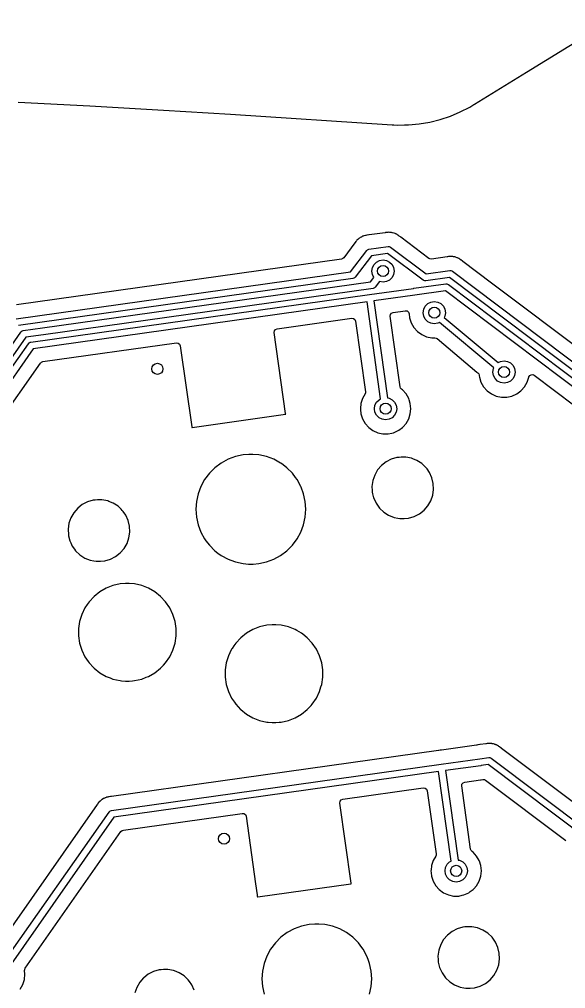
# Model space of a CAD drawing. Extents: x 1.95 to 9.87, y -5.96 to -1.39.
# Drawn here: x 7.368 to 8.139, y -3.311 to -1.943 of the extents above; entities that cross this region are included whole.
import ezdxf

# ---------------------------------------------------------------- set-up
doc = ezdxf.new("R2010")
doc.units = 0
doc.header["$MEASUREMENT"] = 0
doc.layers.add('BLACK', color=7, linetype='CONTINUOUS')

msp = doc.modelspace()

# ---------------------------------------------------------------- linework, layer by layer
at = {"layer": 'BLACK', "linetype": 'CONTINUOUS'}
for p, q in [((8.08372, -2.01771), (8.20463, -1.94329)), ((8.01004, -2.06306), (8.08372, -2.01771)), ((7.36601, -2.05992), (7.46718, -2.06531)), ((7.46718, -2.06531), (7.4672, -2.06531)), ((7.4672, -2.06531), (7.5713, -2.07158)), ((8.00352, -2.06707), (8.00939, -2.06346)), ((8.00939, -2.06346), (8.00941, -2.06345)), ((8.00941, -2.06345), (8.00997, -2.0631)), ((8.00997, -2.0631), (8.00998, -2.0631)), ((8.00998, -2.0631), (8.00999, -2.06309)), ((8.00999, -2.06309), (8.01004, -2.06306)), ((7.5713, -2.07158), (7.6656, -2.07728)), ((7.6656, -2.07728), (7.66561, -2.07728)), ((7.66561, -2.07728), (7.66561, -2.07728)), ((7.66561, -2.07728), (7.89413, -2.09191)), ((7.97606, -2.07987), (7.99004, -2.074)), ((7.99004, -2.074), (8.00352, -2.06707)), ((7.89413, -2.09191), (7.89419, -2.09191)), ((7.89419, -2.09191), (7.89419, -2.09191)), ((7.89419, -2.09191), (7.89421, -2.09191)), ((7.89421, -2.09191), (7.89423, -2.09191)), ((7.89423, -2.09191), (7.89517, -2.09198)), ((7.89517, -2.09198), (7.89521, -2.09197)), ((7.89521, -2.09197), (7.89631, -2.09204)), ((7.89631, -2.09204), (7.89632, -2.09204)), ((7.89632, -2.09204), (7.90177, -2.09239)), ((7.90177, -2.09239), (7.91124, -2.09227)), ((7.90177, -2.09239), (7.90177, -2.09239)), ((7.90177, -2.09239), (7.90177, -2.09239)), ((7.91124, -2.09227), (7.91693, -2.09219)), ((7.91693, -2.09219), (7.93202, -2.09083)), ((7.93202, -2.09083), (7.94697, -2.08831)), ((7.94697, -2.08831), (7.96168, -2.08465)), ((7.96168, -2.08465), (7.97606, -2.07987)), ((7.8425, -2.2568), (7.8416, -2.25827)), ((7.84306, -2.25626), (7.8425, -2.2568)), ((7.84357, -2.25568), (7.84306, -2.25626)), ((7.84405, -2.25505), (7.84357, -2.25568)), ((7.84539, -2.25398), (7.84405, -2.25505)), ((7.84574, -2.25368), (7.84539, -2.25398)), ((7.84697, -2.25248), (7.84574, -2.25368)), ((7.84766, -2.25209), (7.84697, -2.25248)), ((7.84829, -2.25166), (7.84766, -2.25209)), ((7.84891, -2.25117), (7.84829, -2.25166)), ((7.85048, -2.25047), (7.84891, -2.25117)), ((7.85089, -2.25026), (7.85048, -2.25047)), ((7.85238, -2.24941), (7.85089, -2.25026)), ((7.85314, -2.2492), (7.85238, -2.24941)), ((7.85238, -2.24941), (7.85238, -2.24941)), ((7.85238, -2.24941), (7.85238, -2.24941)), ((7.85386, -2.24894), (7.85314, -2.2492)), ((7.85458, -2.24862), (7.85386, -2.24894)), ((7.85628, -2.24833), (7.85458, -2.24862)), ((7.85673, -2.24823), (7.85628, -2.24833)), ((7.85688, -2.24819), (7.85673, -2.24823)), ((7.85796, -2.24804), (7.85688, -2.24819)), ((7.85811, -2.24801), (7.85796, -2.24804)), ((7.86083, -2.24754), (7.85811, -2.24801)), ((7.86164, -2.24752), (7.86083, -2.24754)), ((7.88394, -2.24438), (7.86164, -2.24752)), ((7.88439, -2.2443), (7.88394, -2.24438)), ((7.88606, -2.2439), (7.88439, -2.2443)), ((7.88685, -2.24391), (7.88606, -2.2439)), ((7.88762, -2.24387), (7.88685, -2.24391)), ((7.8884, -2.24376), (7.88762, -2.24387)), ((7.89011, -2.24395), (7.8884, -2.24376)), ((7.8884, -2.24376), (7.8884, -2.24376)), ((7.89056, -2.24398), (7.89011, -2.24395)), ((7.89228, -2.24401), (7.89056, -2.24398)), ((7.89304, -2.24422), (7.89228, -2.24401)), ((7.8938, -2.24436), (7.89304, -2.24422)), ((7.89458, -2.24445), (7.8938, -2.24436)), ((7.89619, -2.24506), (7.89458, -2.24445)), ((7.89662, -2.2452), (7.89619, -2.24506)), ((7.89828, -2.24566), (7.89662, -2.2452)), ((7.89897, -2.24605), (7.89828, -2.24566)), ((7.89966, -2.24638), (7.89897, -2.24605)), ((7.9004, -2.24666), (7.89966, -2.24638)), ((7.90103, -2.24711), (7.9004, -2.24666)), ((7.9004, -2.24666), (7.9004, -2.24666)), ((7.9004, -2.24666), (7.9004, -2.24666)), ((7.9018, -2.24765), (7.90103, -2.24711)), ((7.90219, -2.2479), (7.9018, -2.24765)), ((7.90233, -2.24798), (7.90219, -2.2479)), ((7.90319, -2.24863), (7.90233, -2.24798)), ((7.90332, -2.24872), (7.90319, -2.24863)), ((7.90394, -2.24916), (7.90332, -2.24872)), ((7.90557, -2.25031), (7.90394, -2.24916)), ((7.90616, -2.25087), (7.90557, -2.25031)), ((7.94559, -2.28058), (7.90616, -2.25087)), ((7.84134, -2.25865), (7.8255, -2.27967)), ((7.83511, -2.29966), (7.85791, -2.2694)), ((7.8416, -2.25827), (7.84134, -2.25865)), ((7.85791, -2.2694), (7.85853, -2.26878)), ((7.85853, -2.26878), (7.85863, -2.26863)), ((7.85863, -2.26863), (7.85873, -2.26858)), ((7.85873, -2.26858), (7.8589, -2.26841)), ((7.8589, -2.26841), (7.86005, -2.26799)), ((7.86005, -2.26799), (7.86116, -2.26748)), ((7.86116, -2.26748), (7.88806, -2.2637)), ((7.88806, -2.2637), (7.88894, -2.26371)), ((7.88894, -2.26371), (7.88911, -2.26367)), ((7.88911, -2.26367), (7.88921, -2.26371)), ((7.88921, -2.26371), (7.88946, -2.26371)), ((7.88946, -2.26371), (7.89057, -2.26422)), ((7.89057, -2.26422), (7.8917, -2.26465)), ((7.8917, -2.26465), (7.94186, -2.30244)), ((7.82228, -2.28156), (7.36379, -2.346)), ((7.82408, -2.28093), (7.82228, -2.28156)), ((7.8255, -2.27967), (7.82408, -2.28093)), ((7.86454, -2.27695), (7.84174, -2.30721)), ((7.88741, -2.27373), (7.86454, -2.27695)), ((7.87175, -2.28575), (7.87614, -2.28351)), ((7.87614, -2.28351), (7.88101, -2.28274)), ((7.88101, -2.28274), (7.88587, -2.28351)), ((7.88587, -2.28351), (7.89026, -2.28575)), ((7.93757, -2.31153), (7.88741, -2.27373)), ((7.9473, -2.2814), (7.94559, -2.28058)), ((7.9492, -2.28151), (7.9473, -2.2814)), ((7.97133, -2.2784), (7.9492, -2.28151)), ((7.97179, -2.27832), (7.97133, -2.2784)), ((7.97346, -2.27792), (7.97179, -2.27832)), ((7.97425, -2.27793), (7.97346, -2.27792)), ((7.97501, -2.27789), (7.97425, -2.27793)), ((7.97579, -2.27778), (7.97501, -2.27789)), ((7.9775, -2.27797), (7.97579, -2.27778)), ((7.97579, -2.27778), (7.97579, -2.27778)), ((7.97796, -2.278), (7.9775, -2.27797)), ((7.97968, -2.27803), (7.97796, -2.278)), ((7.98044, -2.27824), (7.97968, -2.27803)), ((7.98119, -2.27838), (7.98044, -2.27824)), ((7.98198, -2.27847), (7.98119, -2.27838)), ((7.98219, -2.27855), (7.98198, -2.27847)), ((7.98358, -2.27908), (7.98219, -2.27855)), ((7.98402, -2.27922), (7.98358, -2.27908)), ((7.98568, -2.27968), (7.98402, -2.27922)), ((7.98636, -2.28007), (7.98568, -2.27968)), ((7.98568, -2.27968), (7.98568, -2.27968)), ((7.98705, -2.2804), (7.98636, -2.28007)), ((7.98779, -2.28068), (7.98705, -2.2804)), ((7.9892, -2.28167), (7.98779, -2.28068)), ((7.98959, -2.28192), (7.9892, -2.28167)), ((7.98972, -2.282), (7.98959, -2.28192)), ((7.99059, -2.28265), (7.98972, -2.282)), ((7.99071, -2.28274), (7.99059, -2.28265)), ((7.99297, -2.28433), (7.99071, -2.28274)), ((7.99356, -2.28489), (7.99297, -2.28433)), ((7.86526, -2.29849), (7.86603, -2.29362)), ((7.86603, -2.29362), (7.86827, -2.28923)), ((7.86827, -2.28923), (7.87175, -2.28575)), ((7.89026, -2.28575), (7.89375, -2.28923)), ((7.89375, -2.28923), (7.89598, -2.29362)), ((7.89598, -2.29362), (7.89676, -2.29849)), ((7.94186, -2.30244), (7.97545, -2.29772)), ((7.97545, -2.29772), (7.97633, -2.29772)), ((7.97633, -2.29772), (7.97651, -2.29769)), ((7.97651, -2.29769), (7.97661, -2.29773)), ((7.97661, -2.29773), (7.97685, -2.29773)), ((7.97685, -2.29773), (7.97796, -2.29824)), ((8.03418, -2.3155), (7.99356, -2.28489)), ((7.36335, -2.36596), (7.83511, -2.29966)), ((7.8385, -2.30912), (7.36659, -2.37544)), ((7.83961, -2.30862), (7.8385, -2.30912)), ((7.84075, -2.3082), (7.83961, -2.30862)), ((7.84092, -2.30802), (7.84075, -2.3082)), ((7.84102, -2.30798), (7.84092, -2.30802)), ((7.84112, -2.30783), (7.84102, -2.30798)), ((7.84174, -2.30721), (7.84112, -2.30783)), ((7.86349, -2.31355), (7.86811, -2.30743)), ((7.86603, -2.30335), (7.86526, -2.29849)), ((7.86811, -2.30743), (7.86603, -2.30335)), ((7.89026, -2.31123), (7.88587, -2.31347)), ((7.89375, -2.30774), (7.89026, -2.31123)), ((7.89598, -2.30335), (7.89375, -2.30774)), ((7.89676, -2.29849), (7.89598, -2.30335)), ((7.93871, -2.31196), (7.93757, -2.31153)), ((7.97481, -2.30775), (7.94121, -2.31247)), ((8.16708, -2.45264), (7.97481, -2.30775)), ((7.97796, -2.29824), (7.9791, -2.29866)), ((7.9791, -2.29866), (8.17416, -2.44565)), ((7.40037, -2.37864), (7.86349, -2.31355)), ((7.86688, -2.32301), (7.40174, -2.38839)), ((7.86191, -2.33167), (7.9242, -2.32291)), ((7.86799, -2.32251), (7.86688, -2.32301)), ((7.86913, -2.32209), (7.86799, -2.32251)), ((7.86931, -2.32192), (7.86913, -2.32209)), ((7.86941, -2.32187), (7.86931, -2.32192)), ((7.8695, -2.32172), (7.86941, -2.32187)), ((7.87013, -2.3211), (7.8695, -2.32172)), ((7.87595, -2.31337), (7.87013, -2.3211)), ((7.87614, -2.31347), (7.87595, -2.31337)), ((7.88101, -2.31424), (7.87614, -2.31347)), ((7.88587, -2.31347), (7.88101, -2.31424)), ((7.9242, -2.32291), (7.92451, -2.32277)), ((7.92451, -2.32277), (7.96973, -2.31642)), ((7.93981, -2.31247), (7.93871, -2.31196)), ((7.94006, -2.31247), (7.93981, -2.31247)), ((7.94016, -2.31251), (7.94006, -2.31247)), ((7.94033, -2.31247), (7.94016, -2.31251)), ((7.94121, -2.31247), (7.94033, -2.31247)), ((7.96973, -2.31642), (7.97061, -2.31642)), ((7.97061, -2.31642), (7.97078, -2.31638)), ((7.97078, -2.31638), (7.97088, -2.31642)), ((7.97088, -2.31642), (7.97113, -2.31642)), ((7.97113, -2.31642), (7.97224, -2.31693)), ((7.97224, -2.31693), (7.97338, -2.31736)), ((7.97338, -2.31736), (8.16832, -2.46426)), ((8.17885, -2.42452), (8.03418, -2.3155)), ((7.38363, -2.39888), (7.86191, -2.33167)), ((7.9258, -2.33263), (7.86815, -2.34073)), ((7.9261, -2.33249), (7.9258, -2.33263)), ((7.96908, -2.32645), (7.9261, -2.33249)), ((8.16391, -2.47326), (7.96908, -2.32645)), ((7.8584, -2.3421), (7.38723, -2.40832)), ((7.87763, -2.47888), (7.8584, -2.3421)), ((7.86815, -2.34073), (7.88737, -2.47746)), ((7.93766, -2.35724), (7.93843, -2.35238)), ((7.93843, -2.35238), (7.94067, -2.34799)), ((7.94067, -2.34799), (7.94416, -2.3445)), ((7.94416, -2.3445), (7.94855, -2.34227)), ((7.94855, -2.34227), (7.95341, -2.3415)), ((7.95341, -2.3415), (7.95828, -2.34227)), ((7.95828, -2.34227), (7.96267, -2.3445)), ((7.96267, -2.3445), (7.96615, -2.34799)), ((7.96615, -2.34799), (7.96839, -2.35238)), ((7.96839, -2.35238), (7.96916, -2.35724)), ((7.73155, -2.37982), (7.8368, -2.36503)), ((7.8368, -2.36503), (7.83931, -2.36534)), ((7.83931, -2.36534), (7.84133, -2.36686)), ((7.89109, -2.36233), (7.89139, -2.35982)), ((7.90509, -2.46195), (7.89109, -2.36233)), ((7.89139, -2.35982), (7.89291, -2.35781)), ((7.89291, -2.35781), (7.89524, -2.35682)), ((7.89524, -2.35682), (7.91239, -2.35441)), ((7.91239, -2.35441), (7.91495, -2.35474)), ((7.91495, -2.35474), (7.91698, -2.35633)), ((7.91698, -2.35633), (7.91792, -2.35873)), ((7.91792, -2.35873), (7.91854, -2.36466)), ((7.91854, -2.36466), (7.92085, -2.37174)), ((7.93843, -2.36211), (7.93766, -2.35724)), ((7.94067, -2.3665), (7.93843, -2.36211)), ((7.94416, -2.36998), (7.94067, -2.3665)), ((7.96839, -2.36211), (7.96752, -2.36382)), ((7.96752, -2.36382), (8.04365, -2.4277)), ((7.96916, -2.35724), (7.96839, -2.36211)), ((7.37318, -2.38249), (7.40037, -2.37864)), ((7.40037, -2.37864), (7.40037, -2.37864)), ((7.40037, -2.37864), (7.40037, -2.37864)), ((7.72923, -2.38081), (7.73155, -2.37982)), ((7.84133, -2.36686), (7.84231, -2.36919)), ((7.84231, -2.36919), (7.85632, -2.46883)), ((7.92085, -2.37174), (7.92457, -2.3782)), ((7.92457, -2.3782), (7.92956, -2.38374)), ((7.94855, -2.37222), (7.94416, -2.36998)), ((7.95341, -2.37299), (7.94855, -2.37222)), ((7.95828, -2.37222), (7.95341, -2.37299)), ((7.96073, -2.37097), (7.95828, -2.37222)), ((8.03731, -2.43523), (7.96073, -2.37097)), ((7.24042, -2.56936), (7.36984, -2.38454)), ((7.37667, -2.39193), (7.24732, -2.57667)), ((7.36984, -2.38454), (7.37058, -2.38374)), ((7.37058, -2.38374), (7.37065, -2.38363)), ((7.37065, -2.38363), (7.37071, -2.38361)), ((7.37071, -2.38361), (7.37079, -2.38352)), ((7.37079, -2.38352), (7.372, -2.38302)), ((7.372, -2.38302), (7.37318, -2.38249)), ((7.40174, -2.38839), (7.37667, -2.39193)), ((7.40174, -2.38839), (7.40174, -2.38839)), ((7.7274, -2.38534), (7.72771, -2.38283)), ((7.74347, -2.49966), (7.7274, -2.38534)), ((7.72771, -2.38283), (7.72923, -2.38081)), ((7.92956, -2.38374), (7.93559, -2.38812)), ((7.93559, -2.38812), (7.9424, -2.39115)), ((7.9424, -2.39115), (7.94969, -2.3927)), ((7.94969, -2.3927), (7.94969, -2.3927)), ((7.94969, -2.3927), (7.95419, -2.3927)), ((7.95419, -2.3927), (7.95586, -2.39299)), ((7.95586, -2.39299), (7.95733, -2.39384)), ((7.95733, -2.39384), (8.01352, -2.44099)), ((7.22873, -2.61752), (7.3803, -2.40105)), ((7.3803, -2.40105), (7.38035, -2.401)), ((7.38035, -2.401), (7.3805, -2.40065)), ((7.3805, -2.40065), (7.38086, -2.4004)), ((7.38086, -2.4004), (7.3811, -2.40003)), ((7.3811, -2.40003), (7.38198, -2.39963)), ((7.38198, -2.39963), (7.38278, -2.39908)), ((7.38278, -2.39908), (7.38322, -2.39907)), ((7.38322, -2.39907), (7.38363, -2.39888)), ((7.40056, -2.42634), (7.58929, -2.39982)), ((7.58929, -2.39982), (7.5918, -2.40012)), ((7.5918, -2.40012), (7.59382, -2.40165)), ((7.59382, -2.40165), (7.5948, -2.40397)), ((7.5948, -2.40397), (7.61087, -2.5183)), ((7.38723, -2.40832), (7.2368, -2.62315)), ((7.26017, -2.62412), (7.39724, -2.42838)), ((7.39724, -2.42838), (7.39869, -2.42701)), ((7.39869, -2.42701), (7.40056, -2.42634)), ((8.04365, -2.4277), (8.04697, -2.42602)), ((8.04697, -2.42602), (8.05183, -2.42524)), ((8.05183, -2.42524), (8.0567, -2.42602)), ((8.0567, -2.42602), (8.06109, -2.42825)), ((8.06109, -2.42825), (8.06457, -2.43174)), ((8.06457, -2.43174), (8.06681, -2.43613)), ((8.01352, -2.44099), (8.01493, -2.44218)), ((8.01493, -2.44218), (8.0161, -2.44362)), ((8.0161, -2.44362), (8.01665, -2.4454)), ((8.01665, -2.4454), (8.01677, -2.44658)), ((8.01677, -2.44658), (8.01696, -2.4484)), ((8.01696, -2.4484), (8.01927, -2.45549)), ((8.03609, -2.44099), (8.03686, -2.43613)), ((8.03686, -2.44586), (8.03609, -2.44099)), ((8.03686, -2.43613), (8.03731, -2.43523)), ((8.03909, -2.45025), (8.03686, -2.44586)), ((8.06681, -2.44586), (8.06457, -2.45025)), ((8.06681, -2.43613), (8.06758, -2.44099)), ((8.06758, -2.44099), (8.06681, -2.44586)), ((8.0844, -2.45549), (8.0867, -2.4484)), ((8.0867, -2.4484), (8.08685, -2.44796)), ((8.0867, -2.4484), (8.0867, -2.4484)), ((8.08685, -2.44796), (8.08805, -2.446)), ((8.08805, -2.446), (8.09002, -2.44482)), ((8.09002, -2.44482), (8.09232, -2.44466)), ((8.09232, -2.44466), (8.09443, -2.44557)), ((8.09443, -2.44557), (8.1518, -2.48881)), ((7.90509, -2.46197), (7.90509, -2.46195)), ((7.90574, -2.46381), (7.90509, -2.46197)), ((8.01927, -2.45549), (8.02299, -2.46195)), ((8.02299, -2.46195), (8.02798, -2.46748)), ((8.04258, -2.45373), (8.03909, -2.45025)), ((8.04697, -2.45597), (8.04258, -2.45373)), ((8.05183, -2.45674), (8.04697, -2.45597)), ((8.0567, -2.45597), (8.05183, -2.45674)), ((8.06109, -2.45373), (8.0567, -2.45597)), ((8.06457, -2.45025), (8.06109, -2.45373)), ((8.07605, -2.46708), (8.08067, -2.46195)), ((8.08067, -2.46195), (8.0844, -2.45549)), ((7.85571, -2.47195), (7.85206, -2.47827)), ((7.85628, -2.47044), (7.85571, -2.47195)), ((7.85632, -2.46883), (7.85628, -2.47044)), ((7.90705, -2.46524), (7.90574, -2.46381)), ((7.90848, -2.46628), (7.90705, -2.46524)), ((7.91347, -2.47182), (7.90848, -2.46628)), ((7.9172, -2.47827), (7.91347, -2.47182)), ((8.02798, -2.46748), (8.03401, -2.47186)), ((8.03401, -2.47186), (8.04082, -2.4749)), ((8.04082, -2.4749), (8.04811, -2.47645)), ((8.05556, -2.47645), (8.06053, -2.47539)), ((8.06053, -2.47539), (8.06285, -2.4749)), ((8.06285, -2.4749), (8.06966, -2.47186)), ((8.06966, -2.47186), (8.06972, -2.47182)), ((8.06972, -2.47182), (8.07569, -2.46748)), ((8.07569, -2.46748), (8.07605, -2.46708)), ((7.84976, -2.48536), (7.84901, -2.49249)), ((7.85206, -2.47827), (7.84976, -2.48536)), ((7.86888, -2.49277), (7.86965, -2.48791)), ((7.86965, -2.48791), (7.87189, -2.48352)), ((7.87189, -2.48352), (7.87537, -2.48003)), ((7.87537, -2.48003), (7.87763, -2.47888)), ((7.88737, -2.47746), (7.8895, -2.47779)), ((7.8895, -2.47779), (7.89389, -2.48003)), ((7.89389, -2.48003), (7.89737, -2.48352)), ((7.89737, -2.48352), (7.89961, -2.48791)), ((7.89961, -2.48791), (7.90038, -2.49277)), ((7.9178, -2.48013), (7.9172, -2.47827)), ((7.9195, -2.48536), (7.9178, -2.48013)), ((7.92028, -2.49277), (7.9195, -2.48536)), ((8.04811, -2.47645), (8.04811, -2.47645)), ((8.04811, -2.47645), (8.05556, -2.47645)), ((8.05556, -2.47645), (8.05556, -2.47645)), ((7.61142, -2.51922), (7.7431, -2.50071)), ((7.7431, -2.50071), (7.74311, -2.50071)), ((7.74311, -2.50071), (7.74358, -2.50064)), ((7.74347, -2.49968), (7.74347, -2.49966)), ((7.74349, -2.49983), (7.74347, -2.49968)), ((7.74353, -2.49994), (7.74349, -2.49983)), ((7.74359, -2.5005), (7.74353, -2.49994)), ((7.74358, -2.50064), (7.74358, -2.50064)), ((7.74358, -2.50064), (7.7436, -2.50064)), ((7.7436, -2.50062), (7.74359, -2.5005)), ((7.7436, -2.50063), (7.7436, -2.50062)), ((7.7436, -2.50064), (7.7436, -2.50063)), ((7.84901, -2.49249), (7.84898, -2.49277)), ((7.84898, -2.49277), (7.84911, -2.494)), ((7.84911, -2.494), (7.84976, -2.50018)), ((7.84976, -2.50018), (7.85206, -2.50727)), ((7.86965, -2.49764), (7.86888, -2.49277)), ((7.87189, -2.50203), (7.86965, -2.49764)), ((7.87537, -2.50551), (7.87189, -2.50203)), ((7.89737, -2.50203), (7.89389, -2.50551)), ((7.89961, -2.49764), (7.89737, -2.50203)), ((7.90038, -2.49277), (7.89961, -2.49764)), ((7.9172, -2.50727), (7.9195, -2.50018)), ((7.9195, -2.50018), (7.92028, -2.49277)), ((7.85206, -2.50727), (7.85579, -2.51373)), ((7.85579, -2.51373), (7.86078, -2.51926)), ((7.87976, -2.50775), (7.87537, -2.50551)), ((7.88463, -2.50852), (7.87976, -2.50775)), ((7.8895, -2.50775), (7.88463, -2.50852)), ((7.89389, -2.50551), (7.8895, -2.50775)), ((7.90933, -2.51833), (7.91347, -2.51373)), ((7.91347, -2.51373), (7.9172, -2.50727)), ((7.61087, -2.5183), (7.61087, -2.51831)), ((7.61087, -2.51831), (7.611, -2.51925)), ((7.611, -2.51925), (7.61101, -2.51926)), ((7.61101, -2.51926), (7.61101, -2.51927)), ((7.61101, -2.51927), (7.61103, -2.51927)), ((7.61103, -2.51927), (7.61142, -2.51922)), ((7.61103, -2.51927), (7.61103, -2.51927)), ((7.86078, -2.51926), (7.86681, -2.52364)), ((7.86681, -2.52364), (7.87361, -2.52668)), ((7.87361, -2.52668), (7.8809, -2.52822)), ((7.8809, -2.52822), (7.8809, -2.52822)), ((7.8809, -2.52822), (7.88836, -2.52822)), ((7.88836, -2.52822), (7.89322, -2.52719)), ((7.88836, -2.52822), (7.88836, -2.52822)), ((7.89322, -2.52719), (7.89565, -2.52668)), ((7.89565, -2.52668), (7.90245, -2.52364)), ((7.90245, -2.52364), (7.90331, -2.52302)), ((7.90331, -2.52302), (7.90848, -2.51926)), ((7.90848, -2.51926), (7.90933, -2.51833)), ((7.68341, -2.5579), (7.67259, -2.56025)), ((7.69168, -2.55731), (7.68341, -2.5579)), ((7.69721, -2.55731), (7.69168, -2.55731)), ((7.69168, -2.55731), (7.69168, -2.55731)), ((7.70548, -2.5579), (7.69721, -2.55731)), ((7.69721, -2.55731), (7.69721, -2.55731)), ((7.7163, -2.56025), (7.70548, -2.5579)), ((7.65251, -2.56942), (7.64365, -2.57605)), ((7.66223, -2.56412), (7.65251, -2.56942)), ((7.67259, -2.56025), (7.66223, -2.56412)), ((7.72666, -2.56412), (7.7163, -2.56025)), ((7.73638, -2.56942), (7.72666, -2.56412)), ((7.73756, -2.57031), (7.73638, -2.56942)), ((7.74524, -2.57605), (7.73756, -2.57031)), ((7.88532, -2.56789), (7.87881, -2.57301)), ((7.89268, -2.56409), (7.88532, -2.56789)), ((7.90063, -2.56176), (7.89268, -2.56409)), ((7.90387, -2.56145), (7.90063, -2.56176)), ((7.90681, -2.56117), (7.90387, -2.56145)), ((7.91301, -2.56117), (7.90681, -2.56117)), ((7.92115, -2.56274), (7.91301, -2.56117)), ((7.91301, -2.56117), (7.91301, -2.56117)), ((7.92294, -2.56345), (7.92115, -2.56274)), ((7.92115, -2.56274), (7.92115, -2.56274)), ((7.92115, -2.56274), (7.92115, -2.56274)), ((7.92883, -2.56582), (7.92294, -2.56345)), ((7.9358, -2.57029), (7.92883, -2.56582)), ((7.94179, -2.57601), (7.9358, -2.57029)), ((7.9358, -2.57029), (7.9358, -2.57029)), ((7.9358, -2.57029), (7.9358, -2.57029)), ((7.63583, -2.58388), (7.6292, -2.59274)), ((7.64365, -2.57605), (7.63583, -2.58388)), ((7.75306, -2.58388), (7.74524, -2.57605)), ((7.75762, -2.58997), (7.75306, -2.58388)), ((7.87339, -2.57927), (7.86925, -2.58644)), ((7.87881, -2.57301), (7.87339, -2.57927)), ((7.94312, -2.57787), (7.94179, -2.57601)), ((7.9466, -2.58275), (7.94312, -2.57787)), ((7.95004, -2.59029), (7.9466, -2.58275)), ((7.9466, -2.58275), (7.9466, -2.58275)), ((7.9466, -2.58275), (7.9466, -2.58275)), ((7.6292, -2.59274), (7.62389, -2.60245)), ((7.75969, -2.59274), (7.75762, -2.58997)), ((7.765, -2.60245), (7.75969, -2.59274)), ((7.86654, -2.59426), (7.86538, -2.60235)), ((7.86925, -2.58644), (7.86654, -2.59426)), ((7.95199, -2.59833), (7.95004, -2.59029)), ((7.95238, -2.60661), (7.95199, -2.59833)), ((7.62003, -2.61282), (7.61767, -2.62363)), ((7.62389, -2.60245), (7.62003, -2.61282)), ((7.765, -2.60246), (7.765, -2.60245)), ((7.76539, -2.60351), (7.765, -2.60246)), ((7.76886, -2.61282), (7.76539, -2.60351)), ((7.77122, -2.62363), (7.76886, -2.61282)), ((7.86538, -2.60235), (7.86536, -2.60246)), ((7.86536, -2.60246), (7.86563, -2.6081)), ((7.86563, -2.6081), (7.86576, -2.61073)), ((7.86576, -2.61073), (7.86628, -2.61291)), ((7.9512, -2.6148), (7.95238, -2.60661)), ((7.46383, -2.62437), (7.45647, -2.62816)), ((7.47177, -2.62203), (7.46383, -2.62437)), ((7.47452, -2.62177), (7.47177, -2.62203)), ((7.47795, -2.62144), (7.47452, -2.62177)), ((7.48416, -2.62144), (7.47795, -2.62144)), ((7.49229, -2.62301), (7.48416, -2.62144)), ((7.48416, -2.62144), (7.48416, -2.62144)), ((7.49377, -2.6236), (7.49229, -2.62301)), ((7.49229, -2.62301), (7.49229, -2.62301)), ((7.49229, -2.62301), (7.49229, -2.62301)), ((7.49998, -2.62609), (7.49377, -2.6236)), ((7.50694, -2.63056), (7.49998, -2.62609)), ((7.61767, -2.62363), (7.61689, -2.63467)), ((7.772, -2.63467), (7.77122, -2.62363)), ((7.86628, -2.61291), (7.86771, -2.61878)), ((7.86771, -2.61878), (7.86827, -2.62001)), ((7.86827, -2.62001), (7.87115, -2.62631)), ((7.87115, -2.62631), (7.87418, -2.63056)), ((7.94436, -2.6298), (7.9485, -2.62263)), ((7.9485, -2.62263), (7.9512, -2.6148)), ((7.44453, -2.63954), (7.44039, -2.64671)), ((7.44996, -2.63328), (7.44453, -2.63954)), ((7.45647, -2.62816), (7.44996, -2.63328)), ((7.51125, -2.63467), (7.50694, -2.63056)), ((7.50694, -2.63056), (7.50694, -2.63056)), ((7.50694, -2.63056), (7.50694, -2.63056)), ((7.51294, -2.63628), (7.51125, -2.63467)), ((7.51395, -2.63771), (7.51294, -2.63628)), ((7.51774, -2.64302), (7.51395, -2.63771)), ((7.61689, -2.63467), (7.61767, -2.64571)), ((7.77122, -2.64571), (7.772, -2.63467)), ((7.87418, -2.63056), (7.87595, -2.63306)), ((7.87595, -2.63306), (7.88195, -2.63877)), ((7.88195, -2.63877), (7.88195, -2.63877)), ((7.88195, -2.63877), (7.88195, -2.63877)), ((7.88195, -2.63877), (7.88891, -2.64325)), ((7.93242, -2.64118), (7.93893, -2.63606)), ((7.93893, -2.63606), (7.94436, -2.6298)), ((7.44039, -2.64671), (7.43769, -2.65453)), ((7.52118, -2.65056), (7.51774, -2.64302)), ((7.51774, -2.64302), (7.51774, -2.64302)), ((7.51774, -2.64302), (7.51774, -2.64302)), ((7.52313, -2.65861), (7.52118, -2.65056)), ((7.61767, -2.64571), (7.62003, -2.65652)), ((7.76886, -2.65652), (7.77122, -2.64571)), ((7.88891, -2.64325), (7.88891, -2.64325)), ((7.88891, -2.64325), (7.8966, -2.64633)), ((7.8966, -2.64633), (7.90176, -2.64732)), ((7.90176, -2.64732), (7.90473, -2.64789)), ((7.90473, -2.64789), (7.90473, -2.64789)), ((7.90473, -2.64789), (7.91094, -2.64789)), ((7.91094, -2.64789), (7.91712, -2.6473)), ((7.91094, -2.64789), (7.91094, -2.64789)), ((7.91712, -2.6473), (7.92506, -2.64497)), ((7.92506, -2.64497), (7.93242, -2.64118)), ((7.43769, -2.65453), (7.43651, -2.66273)), ((7.43651, -2.66273), (7.43651, -2.66273)), ((7.43651, -2.66273), (7.43651, -2.66289)), ((7.43651, -2.66289), (7.4369, -2.671)), ((7.52235, -2.67507), (7.52353, -2.66688)), ((7.52353, -2.66688), (7.52313, -2.65861)), ((7.62003, -2.65652), (7.62389, -2.66689)), ((7.62389, -2.66689), (7.6292, -2.6766)), ((7.75969, -2.6766), (7.765, -2.66689)), ((7.765, -2.66689), (7.76886, -2.65652)), ((7.4369, -2.671), (7.43718, -2.67215)), ((7.43718, -2.67215), (7.43885, -2.67905)), ((7.43885, -2.67905), (7.44025, -2.68212)), ((7.51964, -2.6829), (7.52235, -2.67507)), ((7.6292, -2.6766), (7.63104, -2.67907)), ((7.63104, -2.67907), (7.63583, -2.68546)), ((7.75306, -2.68546), (7.75969, -2.6766)), ((7.44025, -2.68212), (7.44229, -2.68658)), ((7.44229, -2.68658), (7.4456, -2.69122)), ((7.4456, -2.69122), (7.4471, -2.69333)), ((7.4471, -2.69333), (7.45309, -2.69904)), ((7.51008, -2.69633), (7.5155, -2.69007)), ((7.5155, -2.69007), (7.51964, -2.6829)), ((7.63583, -2.68546), (7.64365, -2.69328)), ((7.64365, -2.69328), (7.64803, -2.69656)), ((7.73638, -2.69992), (7.74524, -2.69328)), ((7.74524, -2.69328), (7.75306, -2.68546)), ((7.45309, -2.69904), (7.45309, -2.69904)), ((7.45309, -2.69904), (7.45309, -2.69904)), ((7.45309, -2.69904), (7.46006, -2.70352)), ((7.46006, -2.70352), (7.46006, -2.70352)), ((7.46006, -2.70352), (7.46774, -2.7066)), ((7.46774, -2.7066), (7.4729, -2.70759)), ((7.4729, -2.70759), (7.47588, -2.70817)), ((7.47588, -2.70817), (7.47588, -2.70817)), ((7.47588, -2.70817), (7.48208, -2.70817)), ((7.48208, -2.70817), (7.48826, -2.70758)), ((7.48208, -2.70817), (7.48208, -2.70817)), ((7.48826, -2.70758), (7.49621, -2.70524)), ((7.49621, -2.70524), (7.50357, -2.70145)), ((7.50357, -2.70145), (7.51008, -2.69633)), ((7.64803, -2.69656), (7.65251, -2.69992)), ((7.65251, -2.69992), (7.66223, -2.70522)), ((7.66223, -2.70522), (7.66593, -2.7066)), ((7.66593, -2.7066), (7.67259, -2.70909)), ((7.7163, -2.70909), (7.72666, -2.70522)), ((7.72666, -2.70522), (7.73638, -2.69992)), ((7.67259, -2.70909), (7.68341, -2.71144)), ((7.68341, -2.71144), (7.69109, -2.71199)), ((7.69109, -2.71199), (7.69168, -2.71203)), ((7.69168, -2.71203), (7.69168, -2.71203)), ((7.69168, -2.71203), (7.69721, -2.71203)), ((7.69721, -2.71203), (7.69776, -2.71199)), ((7.69721, -2.71203), (7.69721, -2.71203)), ((7.69776, -2.71199), (7.70548, -2.71144)), ((7.70548, -2.71144), (7.7163, -2.70909)), ((7.49007, -2.746), (7.48113, -2.75116)), ((7.49969, -2.74223), (7.49007, -2.746)), ((7.50976, -2.73993), (7.49969, -2.74223)), ((7.51748, -2.73935), (7.50976, -2.73993)), ((7.52264, -2.73935), (7.51748, -2.73935)), ((7.51748, -2.73935), (7.51748, -2.73935)), ((7.53036, -2.73993), (7.52264, -2.73935)), ((7.52264, -2.73935), (7.52264, -2.73935)), ((7.54043, -2.74223), (7.53036, -2.73993)), ((7.55004, -2.746), (7.54043, -2.74223)), ((7.55899, -2.75116), (7.55004, -2.746)), ((7.47305, -2.7576), (7.46602, -2.76518)), ((7.48113, -2.75116), (7.47305, -2.7576)), ((7.56706, -2.7576), (7.55899, -2.75116)), ((7.55899, -2.75116), (7.55899, -2.75116)), ((7.57409, -2.76518), (7.56706, -2.7576)), ((7.56706, -2.7576), (7.56706, -2.7576)), ((7.56706, -2.7576), (7.56706, -2.7576)), ((7.46021, -2.77371), (7.45572, -2.78302)), ((7.46331, -2.76916), (7.46021, -2.77371)), ((7.46602, -2.76518), (7.46331, -2.76916)), ((7.57991, -2.77371), (7.57409, -2.76518)), ((7.57409, -2.76518), (7.57409, -2.76518)), ((7.57409, -2.76518), (7.57409, -2.76518)), ((7.58439, -2.78302), (7.57991, -2.77371)), ((7.45572, -2.78302), (7.45268, -2.79289)), ((7.58744, -2.79289), (7.58439, -2.78302)), ((7.45268, -2.79289), (7.45114, -2.8031)), ((7.45114, -2.8031), (7.45114, -2.81343)), ((7.58897, -2.8031), (7.58744, -2.79289)), ((7.58897, -2.81343), (7.58897, -2.8031)), ((7.70668, -2.8006), (7.69706, -2.80437)), ((7.71675, -2.7983), (7.70668, -2.8006)), ((7.72447, -2.79772), (7.71675, -2.7983)), ((7.72963, -2.79772), (7.72447, -2.79772)), ((7.72447, -2.79772), (7.72447, -2.79772)), ((7.73735, -2.7983), (7.72963, -2.79772)), ((7.72963, -2.79772), (7.72963, -2.79772)), ((7.74742, -2.8006), (7.73735, -2.7983)), ((7.75703, -2.80437), (7.74742, -2.8006)), ((7.45114, -2.81343), (7.45268, -2.82364)), ((7.58744, -2.82364), (7.58897, -2.81343)), ((7.68004, -2.81598), (7.67301, -2.82355)), ((7.68812, -2.80954), (7.68004, -2.81598)), ((7.69706, -2.80437), (7.68812, -2.80954)), ((7.75943, -2.80576), (7.75703, -2.80437)), ((7.75703, -2.80437), (7.75703, -2.80437)), ((7.75703, -2.80437), (7.75703, -2.80437)), ((7.76598, -2.80954), (7.75943, -2.80576)), ((7.76776, -2.81096), (7.76598, -2.80954)), ((7.76782, -2.81101), (7.76776, -2.81096)), ((7.77405, -2.81598), (7.76782, -2.81101)), ((7.78108, -2.82355), (7.77405, -2.81598)), ((7.77405, -2.81598), (7.77405, -2.81598)), ((7.77405, -2.81598), (7.77405, -2.81598)), ((7.45268, -2.82364), (7.45572, -2.83351)), ((7.58439, -2.83351), (7.58744, -2.82364)), ((7.66782, -2.83118), (7.6672, -2.83209)), ((7.67044, -2.82733), (7.66782, -2.83118)), ((7.67301, -2.82355), (7.67044, -2.82733)), ((7.7869, -2.83209), (7.78108, -2.82355)), ((7.78108, -2.82355), (7.78108, -2.82355)), ((7.78108, -2.82355), (7.78108, -2.82355)), ((7.45572, -2.83351), (7.46021, -2.84282)), ((7.46021, -2.84282), (7.46491, -2.84972)), ((7.57409, -2.85136), (7.57991, -2.84282)), ((7.57991, -2.84282), (7.58439, -2.83351)), ((7.66271, -2.84139), (7.65967, -2.85126)), ((7.66477, -2.83712), (7.66271, -2.84139)), ((7.6672, -2.83209), (7.66477, -2.83712)), ((7.79138, -2.84139), (7.7869, -2.83209)), ((7.79442, -2.85126), (7.79138, -2.84139)), ((7.46491, -2.84972), (7.46602, -2.85136)), ((7.46602, -2.85136), (7.47207, -2.85787)), ((7.47207, -2.85787), (7.47305, -2.85893)), ((7.47305, -2.85893), (7.48113, -2.86537)), ((7.55899, -2.86537), (7.56706, -2.85893)), ((7.56706, -2.85893), (7.57102, -2.85467)), ((7.57102, -2.85467), (7.57409, -2.85136)), ((7.57409, -2.85136), (7.57409, -2.85136)), ((7.57409, -2.85136), (7.57409, -2.85136)), ((7.65967, -2.85126), (7.65813, -2.86148)), ((7.79596, -2.86148), (7.79442, -2.85126)), ((7.48113, -2.86537), (7.49007, -2.87053)), ((7.49007, -2.87053), (7.49576, -2.87277)), ((7.54043, -2.87431), (7.5468, -2.87181)), ((7.5468, -2.87181), (7.55004, -2.87053)), ((7.55004, -2.87053), (7.55899, -2.86537)), ((7.65813, -2.86148), (7.65813, -2.87181)), ((7.65813, -2.87181), (7.65967, -2.88202)), ((7.79442, -2.88202), (7.79596, -2.87181)), ((7.79596, -2.87181), (7.79596, -2.86148)), ((7.49576, -2.87277), (7.49863, -2.87389)), ((7.49863, -2.87389), (7.49969, -2.87431)), ((7.49969, -2.87431), (7.50976, -2.8766)), ((7.50976, -2.8766), (7.51196, -2.87677)), ((7.51196, -2.87677), (7.51748, -2.87718)), ((7.51748, -2.87718), (7.51748, -2.87718)), ((7.51748, -2.87718), (7.52264, -2.87718)), ((7.52264, -2.87718), (7.52746, -2.87682)), ((7.52264, -2.87718), (7.52264, -2.87718)), ((7.52746, -2.87682), (7.53036, -2.8766)), ((7.53036, -2.8766), (7.54043, -2.87431)), ((7.65967, -2.88202), (7.66271, -2.89189)), ((7.79138, -2.89189), (7.79339, -2.88536)), ((7.79339, -2.88536), (7.79442, -2.88202)), ((7.66271, -2.89189), (7.6672, -2.9012)), ((7.7869, -2.9012), (7.79138, -2.89189)), ((7.6672, -2.9012), (7.6712, -2.90707)), ((7.6712, -2.90707), (7.67301, -2.90973)), ((7.67301, -2.90973), (7.68, -2.91726)), ((7.77405, -2.9173), (7.77944, -2.9115)), ((7.77944, -2.9115), (7.78108, -2.90973)), ((7.78108, -2.90973), (7.7869, -2.9012)), ((7.78108, -2.90973), (7.78108, -2.90973)), ((7.78108, -2.90973), (7.78108, -2.90973)), ((7.68, -2.91726), (7.68004, -2.9173)), ((7.68004, -2.9173), (7.68812, -2.92374)), ((7.68812, -2.92374), (7.69706, -2.92891)), ((7.75703, -2.92891), (7.76598, -2.92374)), ((7.76598, -2.92374), (7.77405, -2.9173)), ((7.69706, -2.92891), (7.70668, -2.93268)), ((7.70668, -2.93268), (7.71675, -2.93498)), ((7.71675, -2.93498), (7.71895, -2.93514)), ((7.71895, -2.93514), (7.72447, -2.93556)), ((7.72447, -2.93556), (7.72447, -2.93556)), ((7.72447, -2.93556), (7.72963, -2.93556)), ((7.72963, -2.93556), (7.73445, -2.9352)), ((7.72963, -2.93556), (7.72963, -2.93556)), ((7.73445, -2.9352), (7.73735, -2.93498)), ((7.73735, -2.93498), (7.74742, -2.93268)), ((7.74742, -2.93268), (7.75703, -2.92891)), ((8.0129, -2.96764), (7.96332, -2.97461)), ((8.0135, -2.96752), (8.0129, -2.96764)), ((8.01359, -2.96749), (8.0135, -2.96752)), ((8.01467, -2.96734), (8.01359, -2.96749)), ((8.01482, -2.96732), (8.01467, -2.96734)), ((8.01755, -2.96685), (8.01482, -2.96732)), ((8.01835, -2.96683), (8.01755, -2.96685)), ((8.02607, -2.96574), (8.01835, -2.96683)), ((8.02652, -2.96566), (8.02607, -2.96574)), ((8.02819, -2.96526), (8.02652, -2.96566)), ((8.02898, -2.96527), (8.02819, -2.96526)), ((8.02975, -2.96522), (8.02898, -2.96527)), ((8.03053, -2.96511), (8.02975, -2.96522)), ((8.03224, -2.96531), (8.03053, -2.96511)), ((8.03053, -2.96511), (8.03053, -2.96511)), ((8.03269, -2.96534), (8.03224, -2.96531)), ((8.03441, -2.96537), (8.03269, -2.96534)), ((8.03517, -2.96558), (8.03441, -2.96537)), ((8.03593, -2.96572), (8.03517, -2.96558)), ((8.03671, -2.96581), (8.03593, -2.96572)), ((8.03832, -2.96642), (8.03671, -2.96581)), ((8.03876, -2.96656), (8.03832, -2.96642)), ((8.03993, -2.96688), (8.03876, -2.96656)), ((8.04041, -2.96702), (8.03993, -2.96688)), ((8.0411, -2.96741), (8.04041, -2.96702)), ((8.04179, -2.96774), (8.0411, -2.96741)), ((8.04185, -2.96776), (8.04179, -2.96774)), ((8.04253, -2.96802), (8.04185, -2.96776)), ((8.04393, -2.96901), (8.04253, -2.96802)), ((8.04253, -2.96802), (8.04253, -2.96802)), ((7.95932, -2.97517), (7.49756, -3.04007)), ((7.95962, -2.97512), (7.95932, -2.97517)), ((7.96176, -2.97468), (7.95962, -2.97512)), ((7.96208, -2.9747), (7.96176, -2.97468)), ((7.963, -2.97466), (7.96208, -2.9747)), ((7.96332, -2.97461), (7.963, -2.97466)), ((7.96332, -2.97461), (7.96332, -2.97461)), ((7.96332, -2.97461), (7.96332, -2.97461)), ((8.04432, -2.96926), (8.04393, -2.96901)), ((8.04446, -2.96933), (8.04432, -2.96926)), ((8.04533, -2.96999), (8.04446, -2.96933)), ((8.04446, -2.96933), (8.04446, -2.96933)), ((8.04446, -2.96933), (8.04446, -2.96933)), ((8.04545, -2.97008), (8.04533, -2.96999)), ((8.0477, -2.97167), (8.04545, -2.97008)), ((8.0483, -2.97223), (8.0477, -2.97167)), ((8.14975, -3.04868), (8.0483, -2.97223)), ((7.4976, -3.05996), (7.96298, -2.99456)), ((7.96298, -2.99456), (8.01771, -2.98687)), ((7.96298, -2.99456), (7.96298, -2.99456)), ((8.01771, -2.98687), (8.01787, -2.98679)), ((8.01787, -2.98679), (8.03019, -2.98506)), ((8.02954, -2.99509), (8.01936, -2.99652)), ((8.22192, -3.14006), (8.02954, -2.99509)), ((8.03019, -2.98506), (8.03107, -2.98506)), ((8.03107, -2.98506), (8.03124, -2.98503)), ((8.03124, -2.98503), (8.03134, -2.98506)), ((8.03134, -2.98506), (8.03159, -2.98507)), ((8.03159, -2.98507), (8.0327, -2.98557)), ((8.0327, -2.98557), (8.03384, -2.986)), ((8.03384, -2.986), (8.22633, -3.13106)), ((7.95948, -3.00499), (7.50108, -3.06941)), ((7.97722, -3.13123), (7.95948, -3.00499)), ((8.0192, -2.9966), (7.96923, -3.00362)), ((7.96923, -3.00362), (7.98696, -3.12978)), ((8.01936, -2.99652), (8.0192, -2.9966)), ((7.99216, -3.02522), (7.99247, -3.02272)), ((7.99247, -3.02272), (7.99399, -3.0207)), ((7.99399, -3.0207), (7.99632, -3.01971)), ((7.99632, -3.01971), (8.01871, -3.01656)), ((8.01871, -3.01656), (8.01952, -3.01654)), ((8.01952, -3.01654), (8.01963, -3.01652)), ((8.01963, -3.01652), (8.02211, -3.01609)), ((8.01963, -3.01652), (8.01963, -3.01652)), ((8.02211, -3.01609), (8.02409, -3.01616)), ((8.02409, -3.01616), (8.02588, -3.017)), ((8.02588, -3.017), (8.13882, -3.10211)), ((7.82439, -3.04387), (7.93787, -3.02792)), ((7.93787, -3.02792), (7.94038, -3.02823)), ((7.94038, -3.02823), (7.9424, -3.02975)), ((7.9424, -3.02975), (7.94339, -3.03208)), ((7.94339, -3.03208), (7.95592, -3.12121)), ((8.00467, -3.11427), (7.99216, -3.02522)), ((7.47894, -3.04928), (7.47776, -3.05119)), ((7.47913, -3.0491), (7.47894, -3.04928)), ((7.47974, -3.04838), (7.47913, -3.0491)), ((7.47989, -3.04816), (7.47974, -3.04838)), ((7.48159, -3.04671), (7.47989, -3.04816)), ((7.4818, -3.04651), (7.48159, -3.04671)), ((7.48341, -3.04496), (7.4818, -3.04651)), ((7.48365, -3.04483), (7.48341, -3.04496)), ((7.48441, -3.04429), (7.48365, -3.04483)), ((7.48462, -3.04411), (7.48441, -3.04429)), ((7.48662, -3.04313), (7.48462, -3.04411)), ((7.48688, -3.04299), (7.48662, -3.04313)), ((7.48882, -3.04189), (7.48688, -3.04299)), ((7.48908, -3.04182), (7.48882, -3.04189)), ((7.48996, -3.04149), (7.48908, -3.04182)), ((7.4902, -3.04137), (7.48996, -3.04149)), ((7.49072, -3.04126), (7.4902, -3.04137)), ((7.49239, -3.04091), (7.49072, -3.04126)), ((7.49267, -3.04084), (7.49239, -3.04091)), ((7.49332, -3.04067), (7.49267, -3.04084)), ((7.49388, -3.04059), (7.49332, -3.04067)), ((7.4942, -3.04053), (7.49388, -3.04059)), ((7.49629, -3.04009), (7.4942, -3.04053)), ((7.49666, -3.04011), (7.49629, -3.04009)), ((7.49756, -3.04007), (7.49666, -3.04011)), ((7.82023, -3.04939), (7.82054, -3.04688)), ((7.8361, -3.1623), (7.82023, -3.04939)), ((7.82054, -3.04688), (7.82206, -3.04486)), ((7.82206, -3.04486), (7.82439, -3.04387)), ((7.47761, -3.05143), (7.33561, -3.25422)), ((7.3445, -3.27587), (7.49425, -3.06201)), ((7.47776, -3.05119), (7.47761, -3.05143)), ((7.49425, -3.06201), (7.495, -3.06121)), ((7.495, -3.06121), (7.49507, -3.06111)), ((7.49507, -3.06111), (7.49512, -3.06108)), ((7.49512, -3.06108), (7.49521, -3.06099)), ((7.49521, -3.06099), (7.49641, -3.0605)), ((7.49641, -3.0605), (7.4976, -3.05996)), ((7.51441, -3.08744), (7.68213, -3.06387)), ((7.68213, -3.06387), (7.68463, -3.06417)), ((7.68463, -3.06417), (7.68665, -3.0657)), ((7.50108, -3.06941), (7.35254, -3.28155)), ((7.68665, -3.0657), (7.68764, -3.06802)), ((7.68764, -3.06802), (7.70104, -3.16338)), ((7.37587, -3.28259), (7.51109, -3.08947)), ((7.51109, -3.08947), (7.51254, -3.08811)), ((7.51254, -3.08811), (7.51441, -3.08744)), ((8.00532, -3.1161), (8.00467, -3.11427)), ((8.00664, -3.11754), (8.00532, -3.1161)), ((8.00811, -3.11861), (8.00664, -3.11754)), ((8.0131, -3.12414), (8.00811, -3.11861)), ((7.95169, -3.1306), (7.94939, -3.13769)), ((7.95531, -3.12433), (7.95169, -3.1306)), ((7.95587, -3.12283), (7.95531, -3.12433)), ((7.95592, -3.12121), (7.95587, -3.12283)), ((7.97152, -3.13584), (7.975, -3.13236)), ((7.975, -3.13236), (7.97722, -3.13123)), ((7.98696, -3.12978), (7.98913, -3.13012)), ((7.98913, -3.13012), (7.99352, -3.13236)), ((7.99352, -3.13236), (7.997, -3.13584)), ((8.01683, -3.1306), (8.0131, -3.12414)), ((8.01714, -3.13158), (8.01683, -3.1306)), ((8.01913, -3.13769), (8.01714, -3.13158)), ((7.94873, -3.14397), (7.94861, -3.1451)), ((7.94861, -3.1451), (7.94888, -3.1477)), ((7.94939, -3.13769), (7.94873, -3.14397)), ((7.96851, -3.1451), (7.96928, -3.14023)), ((7.96928, -3.14996), (7.96851, -3.1451)), ((7.96928, -3.14023), (7.97152, -3.13584)), ((7.997, -3.13584), (7.99924, -3.14023)), ((7.99924, -3.14023), (8.00001, -3.1451)), ((8.00001, -3.1451), (7.99924, -3.14996)), ((8.01991, -3.1451), (8.01913, -3.13769)), ((8.01913, -3.15251), (8.01991, -3.1451)), ((7.94888, -3.1477), (7.94939, -3.15251)), ((7.94939, -3.15251), (7.95169, -3.1596)), ((7.95169, -3.1596), (7.95542, -3.16605)), ((7.97152, -3.15435), (7.96928, -3.14996)), ((7.975, -3.15784), (7.97152, -3.15435)), ((7.97939, -3.16007), (7.975, -3.15784)), ((7.99352, -3.15784), (7.98913, -3.16007)), ((7.997, -3.15435), (7.99352, -3.15784)), ((7.99924, -3.14996), (7.997, -3.15435)), ((8.0131, -3.16605), (8.01683, -3.1596)), ((8.01683, -3.1596), (8.01913, -3.15251)), ((7.70104, -3.16338), (7.70322, -3.17885)), ((7.70405, -3.18185), (7.83574, -3.16335)), ((7.83574, -3.16335), (7.83575, -3.16335)), ((7.83575, -3.16335), (7.83622, -3.16328)), ((7.83611, -3.16232), (7.8361, -3.1623)), ((7.83613, -3.16247), (7.83611, -3.16232)), ((7.83616, -3.16258), (7.83613, -3.16247)), ((7.83623, -3.16314), (7.83616, -3.16258)), ((7.83622, -3.16328), (7.83624, -3.16327)), ((7.83622, -3.16328), (7.83622, -3.16328)), ((7.83624, -3.16326), (7.83623, -3.16314)), ((7.83624, -3.16327), (7.83624, -3.16326)), ((7.83624, -3.16327), (7.83624, -3.16327)), ((7.95542, -3.16605), (7.96041, -3.17159)), ((7.96041, -3.17159), (7.96643, -3.17597)), ((7.98426, -3.16085), (7.97939, -3.16007)), ((7.98913, -3.16007), (7.98426, -3.16085)), ((8.00423, -3.17441), (8.00811, -3.17159)), ((8.00811, -3.17159), (8.00932, -3.17025)), ((8.00932, -3.17025), (8.0131, -3.16605)), ((7.70322, -3.17885), (7.70351, -3.18094)), ((7.70351, -3.18094), (7.70351, -3.18096)), ((7.70351, -3.18096), (7.70364, -3.18189)), ((7.70364, -3.18189), (7.70365, -3.18191)), ((7.70365, -3.18191), (7.70365, -3.18191)), ((7.70365, -3.18191), (7.70367, -3.18191)), ((7.70367, -3.18191), (7.70405, -3.18185)), ((7.70367, -3.18191), (7.70367, -3.18191)), ((7.96643, -3.17597), (7.97324, -3.179)), ((7.97324, -3.179), (7.98053, -3.18055)), ((7.98053, -3.18055), (7.98053, -3.18055)), ((7.98053, -3.18055), (7.98799, -3.18055)), ((7.98799, -3.18055), (7.99284, -3.17952)), ((7.98799, -3.18055), (7.98799, -3.18055)), ((7.99284, -3.17952), (7.99527, -3.179)), ((7.99527, -3.179), (8.00208, -3.17597)), ((8.00208, -3.17597), (8.00423, -3.17441)), ((7.75537, -3.2269), (7.74566, -3.2322)), ((7.76574, -3.22303), (7.75537, -3.2269)), ((7.77655, -3.22068), (7.76574, -3.22303)), ((7.78483, -3.22008), (7.77655, -3.22068)), ((7.79036, -3.22008), (7.78483, -3.22008)), ((7.78483, -3.22008), (7.78483, -3.22008)), ((7.79863, -3.22068), (7.79036, -3.22008)), ((7.79036, -3.22008), (7.79036, -3.22008)), ((7.80944, -3.22303), (7.79863, -3.22068)), ((7.81981, -3.2269), (7.80944, -3.22303)), ((7.82952, -3.2322), (7.81981, -3.2269)), ((7.98583, -3.22687), (7.97847, -3.23067)), ((7.99378, -3.22454), (7.98583, -3.22687)), ((7.99652, -3.22428), (7.99378, -3.22454)), ((7.99995, -3.22395), (7.99652, -3.22428)), ((8.00616, -3.22395), (7.99995, -3.22395)), ((8.01429, -3.22552), (8.00616, -3.22395)), ((8.00616, -3.22395), (8.00616, -3.22395)), ((8.01433, -3.22553), (8.01429, -3.22552)), ((8.01429, -3.22552), (8.01429, -3.22552)), ((8.01429, -3.22552), (8.01429, -3.22552)), ((8.02198, -3.22859), (8.01433, -3.22553)), ((7.7368, -3.23883), (7.72898, -3.24666)), ((7.74566, -3.2322), (7.7368, -3.23883)), ((7.83314, -3.23491), (7.82952, -3.2322)), ((7.83838, -3.23883), (7.83314, -3.23491)), ((7.84621, -3.24666), (7.83838, -3.23883)), ((7.96654, -3.24204), (7.9624, -3.24922)), ((7.97196, -3.23579), (7.96654, -3.24204)), ((7.97847, -3.23067), (7.97196, -3.23579)), ((8.02895, -3.23307), (8.02198, -3.22859)), ((8.03494, -3.23879), (8.02895, -3.23307)), ((8.02895, -3.23307), (8.02895, -3.23307)), ((8.02895, -3.23307), (8.02895, -3.23307)), ((8.03585, -3.24006), (8.03494, -3.23879)), ((8.03974, -3.24553), (8.03585, -3.24006)), ((7.72234, -3.25551), (7.71704, -3.26523)), ((7.72898, -3.24666), (7.72234, -3.25551)), ((7.85101, -3.25306), (7.84621, -3.24666)), ((7.85284, -3.25551), (7.85101, -3.25306)), ((7.85814, -3.26523), (7.85284, -3.25551)), ((7.9624, -3.24922), (7.95969, -3.25704)), ((8.04318, -3.25306), (8.03974, -3.24553)), ((8.03974, -3.24553), (8.03974, -3.24553)), ((8.03974, -3.24553), (8.03974, -3.24553)), ((8.04514, -3.26111), (8.04318, -3.25306)), ((7.71704, -3.26523), (7.71317, -3.2756)), ((7.85815, -3.26524), (7.85814, -3.26523)), ((7.85995, -3.27006), (7.85815, -3.26524)), ((7.95969, -3.25704), (7.95851, -3.26523)), ((7.95851, -3.26523), (7.95851, -3.26524)), ((7.95851, -3.26524), (7.95873, -3.26994)), ((8.04435, -3.27758), (8.04553, -3.26938)), ((8.04553, -3.26938), (8.04514, -3.26111)), ((7.37514, -3.28417), (7.37587, -3.28259)), ((7.71317, -3.2756), (7.71082, -3.28641)), ((7.86201, -3.2756), (7.85995, -3.27006)), ((7.86436, -3.28641), (7.86201, -3.2756)), ((7.95873, -3.26994), (7.9589, -3.27351)), ((7.9589, -3.27351), (7.95898, -3.27382)), ((7.95898, -3.27382), (7.96086, -3.28156)), ((7.96086, -3.28156), (7.96213, -3.28434)), ((8.04164, -3.28541), (8.04435, -3.27758)), ((7.37476, -3.2983), (7.37554, -3.29089)), ((7.37502, -3.2859), (7.37514, -3.28417)), ((7.37554, -3.29089), (7.37502, -3.2859)), ((7.54302, -3.29616), (7.53768, -3.30232)), ((7.5431, -3.29606), (7.54302, -3.29616)), ((7.54337, -3.29585), (7.5431, -3.29606)), ((7.54961, -3.29094), (7.54337, -3.29585)), ((7.55697, -3.28714), (7.54961, -3.29094)), ((7.56492, -3.28481), (7.55697, -3.28714)), ((7.56767, -3.28455), (7.56492, -3.28481)), ((7.5711, -3.28422), (7.56767, -3.28455)), ((7.5773, -3.28422), (7.5711, -3.28422)), ((7.58544, -3.28579), (7.5773, -3.28422)), ((7.5773, -3.28422), (7.5773, -3.28422)), ((7.58657, -3.28624), (7.58544, -3.28579)), ((7.58544, -3.28579), (7.58544, -3.28579)), ((7.58544, -3.28579), (7.58544, -3.28579)), ((7.59312, -3.28887), (7.58657, -3.28624)), ((7.60009, -3.29334), (7.59312, -3.28887)), ((7.6044, -3.29745), (7.60009, -3.29334)), ((7.60009, -3.29334), (7.60009, -3.29334)), ((7.60009, -3.29334), (7.60009, -3.29334)), ((7.71082, -3.28641), (7.71003, -3.29745)), ((7.86515, -3.29745), (7.86436, -3.28641)), ((7.96213, -3.28434), (7.9643, -3.28909)), ((7.9643, -3.28909), (7.9681, -3.29444)), ((7.9681, -3.29444), (7.9691, -3.29584)), ((7.9691, -3.29584), (7.97509, -3.30155)), ((8.03208, -3.29884), (8.0375, -3.29258)), ((8.0375, -3.29258), (8.04164, -3.28541)), ((7.36873, -3.31185), (7.37246, -3.30539)), ((7.37246, -3.30539), (7.37476, -3.2983)), ((7.53354, -3.30949), (7.53083, -3.31731)), ((7.53768, -3.30232), (7.53354, -3.30949)), ((7.60608, -3.29906), (7.6044, -3.29745)), ((7.60769, -3.30131), (7.60608, -3.29906)), ((7.61089, -3.3058), (7.60769, -3.30131)), ((7.61433, -3.31334), (7.61089, -3.3058)), ((7.61089, -3.3058), (7.61089, -3.3058)), ((7.61089, -3.3058), (7.61089, -3.3058)), ((7.71003, -3.29745), (7.71082, -3.30848)), ((7.71082, -3.30848), (7.71317, -3.3193)), ((7.86201, -3.3193), (7.86436, -3.30848)), ((7.86436, -3.30848), (7.86515, -3.29745)), ((7.97509, -3.30155), (7.97509, -3.30155)), ((7.97509, -3.30155), (7.97509, -3.30155)), ((7.97509, -3.30155), (7.98206, -3.30603)), ((7.98206, -3.30603), (7.98206, -3.30603)), ((7.98206, -3.30603), (7.98975, -3.30911)), ((7.98975, -3.30911), (7.9949, -3.3101)), ((7.9949, -3.3101), (7.99788, -3.31067)), ((8.00409, -3.31067), (8.01026, -3.31008)), ((8.01026, -3.31008), (8.01821, -3.30775)), ((8.01821, -3.30775), (8.02557, -3.30396)), ((8.02557, -3.30396), (8.03208, -3.29884)), ((7.99788, -3.31067), (7.99788, -3.31067)), ((7.99788, -3.31067), (8.00409, -3.31067)), ((8.00409, -3.31067), (8.00409, -3.31067))]:
    msp.add_line(p, q, dxfattribs=at)
at = {"layer": 'BLACK'}
for centre in [(7.88101, -2.29849), (7.95341, -2.35724), (7.56252, -2.43654), (8.05183, -2.44099), (7.88463, -2.49277), (7.65657, -3.09969), (7.98426, -3.1451)]:
    msp.add_circle(centre, 0.00787, dxfattribs=at)

doc.saveas('drawing.dxf')
